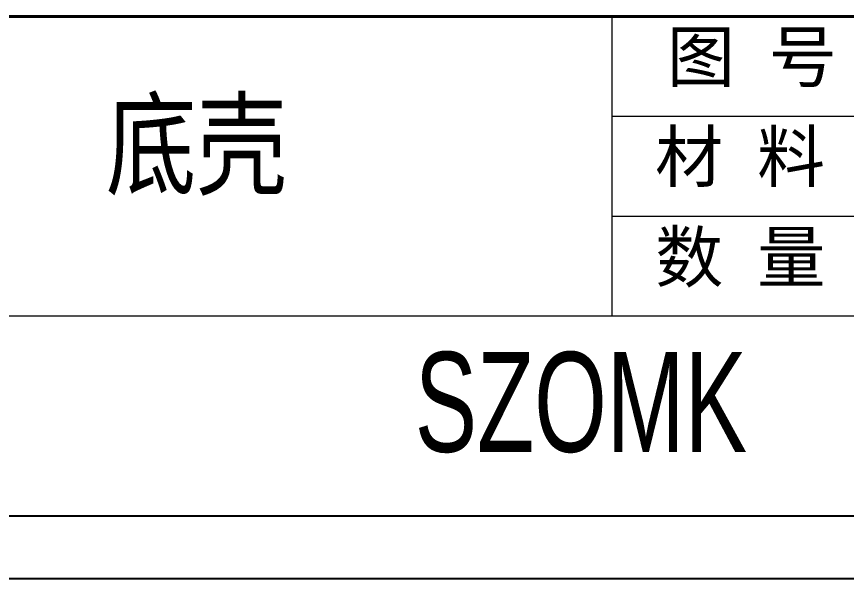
# Model space of a CAD drawing. Header units: inches. Extents: x 1631 to 3663, y 1126 to 1454.
# Drawn here: x 2440.6 to 2544.7, y 1125.7 to 1196.1 of the extents above; entities that cross this region are included whole.
import ezdxf

# ---------------------------------------------------------------- set-up
doc = ezdxf.new("R2010")
doc.units = ezdxf.units.IN
doc.header["$LTSCALE"] = 15
doc.layers.add('文字', color=81, linetype='Continuous')
doc.layers.add('粗实线', color=7, linetype='Continuous', lineweight=30)
doc.layers.add('细实线', color=3, linetype='Continuous', lineweight=9)
doc.styles.get("Standard").update_dxf_attribs({"font": 'txt', "bigfont": 'gbcbig.shx'})
doc.styles.add('宋体', font='', dxfattribs={"width": 0.8, "height": 3.5})
doc.styles.add('长仿宋', font='', dxfattribs={"width": 0.7, "height": 4})
doc.styles.get('宋体').set_extended_font_data('SimSun')
doc.styles.get('长仿宋').set_extended_font_data('SimSun')

msp = doc.modelspace()

# ---------------------------------------------------------------- linework, layer by layer
for p, q in [((2164.124, 1133.484), (2609.198, 1133.484)), ((2152.094, 1125.657), (2617.026, 1125.657))]:
    msp.add_line(p, q)
at = {"layer": '粗实线', "color": 7, "lineweight": 40}
msp.add_line((2609.198, 1196.101), (2421.347, 1196.101), dxfattribs=at)
at = {"layer": '细实线', "color": 7}
for p, q in [((2515.273, 1196.101), (2515.273, 1158.531)), ((2609.198, 1183.577), (2515.273, 1183.577)), ((2609.198, 1171.054), (2515.273, 1171.054)), ((2609.198, 1158.531), (2327.421, 1158.531))]:
    msp.add_line(p, q, dxfattribs=at)

# ---------------------------------------------------------------- texts
at = {"layer": '文字', "color": 0, "insert": (2451.747, 1185.29), "char_height": 10.4362, "width": 133.42286, "attachment_point": 1, "style": '宋体'}
msp.add_mtext('底壳', dxfattribs=at)
at = {"layer": '粗实线', "insert": (2490.531, 1154.046), "char_height": 12.52342, "width": 140.43777, "attachment_point": 1, "style": '长仿宋'}
msp.add_mtext('{\\fSTXinwei|b0|i0|c134|p2;SZOMK}', dxfattribs=at)
at = {"layer": '细实线', "color": 7, "char_height": 6.26171, "attachment_point": 1}
for s, insert, width in [('{\\fSimSun|b0|i0|c134|p54;图 号}', (2522.158, 1194.2), 31.30855), ('{\\fSimSun|b0|i0|c134|p54;材 料   }', (2520.674, 1181.676), 31.30855), ('{\\fSimSun|b0|i0|c134|p54;数 量}', (2520.704, 1169.091), 28.2912)]:
    msp.add_mtext(s, dxfattribs=dict(at, insert=insert, width=width))

doc.saveas('drawing.dxf')
